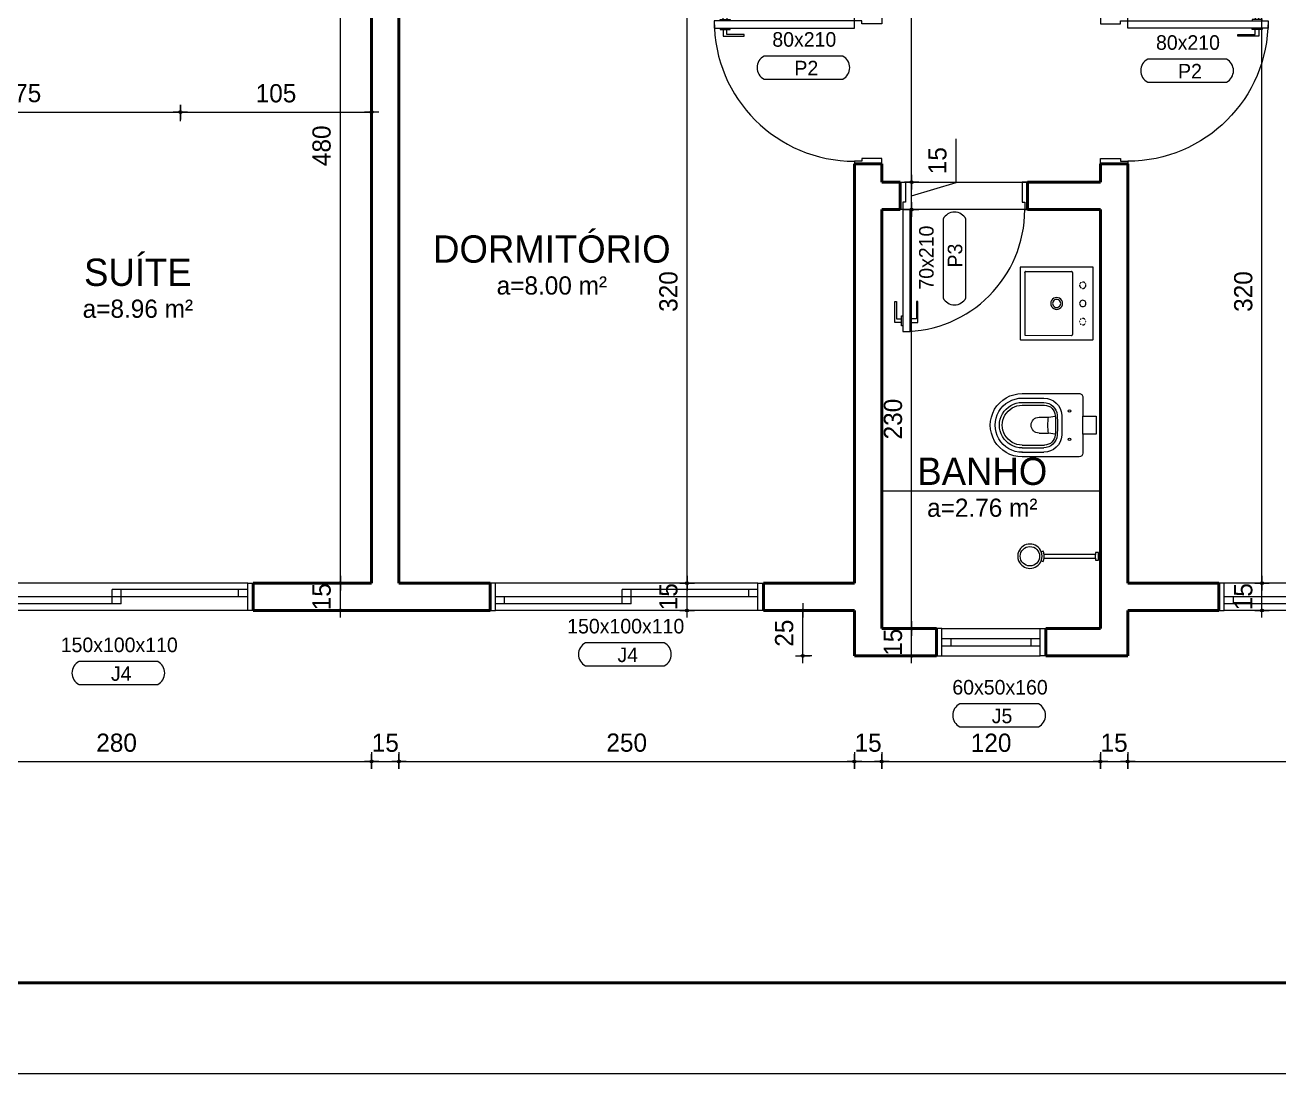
# Model space of a CAD drawing. Header units: millimetres. Extents: x 13204 to 24802, y 21209 to 40694.
# Drawn here: x 19077 to 19766, y 35321 to 35897 of the extents above; entities that cross this region are included whole.
import ezdxf
from ezdxf.enums import TextEntityAlignment as Align

# ---------------------------------------------------------------- set-up
doc = ezdxf.new("R2010")
doc.units = ezdxf.units.MM
doc.linetypes.add('CACHE', pattern=[0.24, 0.12, -0.12])
doc.linetypes.add('CONTINU', pattern=[0])
for name, color, linetype, lineweight in [('COTAS', 30, 'Continuous', 5), ('ESPECARQ', 2, 'Continuous', 20), ('Esquadrias', 2, 'Continuous', 20), ('Louças', 150, 'Continuous', 15), ('PAREDE', 1, 'Continuous', 40), ('Paredes', 1, 'Continuous', 40), ('PISO', 5, 'Continuous', 5), ('TEXTO', 4, 'Continuous', 5)]:
    doc.layers.add(name, color=color, linetype=linetype, lineweight=lineweight)
doc.styles.add('LANA', font='stylu.ttf')
doc.styles.add('REGUA60', font='cityb___.ttf', dxfattribs={"width": 1.4})
doc.dimstyles.new('COTA 50', dxfattribs={"dimscale": 0, "dimtxt": 10, "dimasz": 0.5, "dimexe": 1.25, "dimexo": 5, "dimgap": 5, "dimtad": 1, "dimdec": 0, "dimtxsty": 'LANA', "dimblk": 'cota', "dimcen": 2.5, "dimse2": 1, "dimclrd": 256, "dimclre": 256, "dimclrt": 256, "dimaunit": 1, "dimadec": 0, "dimazin": 0, "dimtfac": 1, "dimtdec": 0, "dimtmove": 0, "dimatfit": 3, "dimldrblk": 'DOTSMALL', "dimfxl": 5, "dimfxlon": 1, "dimtzin": 9, "dimlwd": -1, "dimlwe": -1, "dimarcsym": 0})

# ---------------------------------------------------------------- blocks, each defined once
blk = doc.blocks.new('*U8', base_point=(47684.74, 3776.54))
at = {"layer": 'Esquadrias'}
for p, q in [((47678.49, 3848.54), (47674.99, 3848.54)), ((47674.99, 3848.54), (47674.99, 3837.04)), ((47679.24, 3850.29), (47678.49, 3850.29)), ((47678.49, 3850.29), (47678.49, 3844.79)), ((47683.24, 3853.54), (47679.24, 3853.54)), ((47679.24, 3853.54), (47679.24, 3776.54)), ((47683.24, 3776.54), (47683.24, 3853.54)), ((47683.24, 3850.29), (47683.99, 3850.29)), ((47683.99, 3850.29), (47683.99, 3844.79)), ((47683.99, 3848.54), (47687.49, 3848.54)), ((47687.49, 3848.54), (47687.49, 3837.04)), ((47675.74, 3837.04), (47675.74, 3846.54)), ((47675.74, 3846.54), (47678.49, 3846.54)), ((47678.49, 3844.79), (47679.24, 3844.79)), ((47683.99, 3844.79), (47683.24, 3844.79)), ((47686.74, 3846.54), (47683.99, 3846.54)), ((47686.74, 3837.04), (47686.74, 3846.54)), ((47674.99, 3837.04), (47675.74, 3837.04)), ((47687.49, 3837.04), (47686.74, 3837.04)), ((47606.24, 3776.54), (47604.74, 3776.54)), ((47606.24, 3772.54), (47606.24, 3776.54)), ((47607.74, 3772.54), (47606.24, 3772.54)), ((47607.74, 3761.54), (47607.74, 3772.54)), ((47679.24, 3776.54), (47683.24, 3776.54)), ((47681.74, 3761.54), (47681.74, 3772.54)), ((47681.74, 3772.54), (47683.24, 3772.54)), ((47683.24, 3776.54), (47684.74, 3776.54)), ((47683.24, 3772.54), (47683.24, 3776.54)), ((47604.74, 3761.54), (47607.74, 3761.54)), ((47684.74, 3761.54), (47681.74, 3761.54))]:
    blk.add_line(p, q, dxfattribs=at)
at = {"layer": 'Esquadrias', "color": 0}
blk.add_arc((47683.24, 3776.54), 77, 90, 180, dxfattribs=at)
blk = doc.blocks.new('*U9', base_point=(47684.74, 3926.54))
at = {"layer": 'Esquadrias'}
for p, q in [((47678.49, 3998.54), (47674.99, 3998.54)), ((47674.99, 3998.54), (47674.99, 3987.04)), ((47679.24, 4000.29), (47678.49, 4000.29)), ((47678.49, 4000.29), (47678.49, 3994.79)), ((47683.24, 4003.54), (47679.24, 4003.54)), ((47679.24, 4003.54), (47679.24, 3926.54)), ((47683.24, 3926.54), (47683.24, 4003.54)), ((47683.24, 4000.29), (47683.99, 4000.29)), ((47683.99, 4000.29), (47683.99, 3994.79)), ((47683.99, 3998.54), (47687.49, 3998.54)), ((47687.49, 3998.54), (47687.49, 3987.04)), ((47675.74, 3987.04), (47675.74, 3996.54)), ((47675.74, 3996.54), (47678.49, 3996.54)), ((47678.49, 3994.79), (47679.24, 3994.79)), ((47683.99, 3994.79), (47683.24, 3994.79)), ((47686.74, 3996.54), (47683.99, 3996.54)), ((47686.74, 3987.04), (47686.74, 3996.54)), ((47674.99, 3987.04), (47675.74, 3987.04)), ((47687.49, 3987.04), (47686.74, 3987.04)), ((47606.24, 3926.54), (47604.74, 3926.54)), ((47606.24, 3922.54), (47606.24, 3926.54)), ((47679.24, 3926.54), (47683.24, 3926.54)), ((47683.24, 3926.54), (47684.74, 3926.54)), ((47683.24, 3922.54), (47683.24, 3926.54)), ((47607.74, 3922.54), (47606.24, 3922.54)), ((47607.74, 3911.54), (47607.74, 3922.54)), ((47681.74, 3911.54), (47681.74, 3922.54)), ((47681.74, 3922.54), (47683.24, 3922.54)), ((47604.74, 3911.54), (47607.74, 3911.54)), ((47684.74, 3911.54), (47681.74, 3911.54))]:
    blk.add_line(p, q, dxfattribs=at)
at = {"layer": 'Esquadrias', "color": 0}
blk.add_arc((47683.24, 3926.54), 77, 90, 180, dxfattribs=at)
blk = doc.blocks.new('*U13', base_point=(47994.74, 3576.54))
at = {"layer": 'Esquadrias'}
for p, q in [((47847.74, 3576.54), (47844.74, 3576.54)), ((47847.74, 3561.54), (47847.74, 3576.54)), ((47991.74, 3573.04), (47917.24, 3573.04)), ((47917.24, 3565.04), (47917.24, 3573.04)), ((47922.24, 3565.04), (47922.24, 3573.04)), ((47986.74, 3569.04), (47986.74, 3573.04)), ((47991.74, 3576.54), (47994.74, 3576.54)), ((47991.74, 3561.54), (47991.74, 3576.54)), ((47991.74, 3569.04), (47847.74, 3569.04)), ((47922.24, 3565.04), (47847.74, 3565.04)), ((47852.74, 3565.04), (47852.74, 3569.04)), ((47844.74, 3561.54), (47847.74, 3561.54)), ((47994.74, 3561.54), (47991.74, 3561.54))]:
    blk.add_line(p, q, dxfattribs=at)
at = {"layer": 'Esquadrias', "color": 0}
for p, q in [((47991.74, 3576.54), (47847.74, 3576.54)), ((47991.74, 3561.54), (47847.74, 3561.54))]:
    blk.add_line(p, q, dxfattribs=at)
blk = doc.blocks.new('7113117_p')
at = {"layer": 'Louças'}
blk.add_lwpolyline([(172.9, -144, 0.467984), (153.2, -124.3), (50, -124.3), (50, -50.4), (-50.4, -50.4), (-50.4, -124.3), (-153.6, -124.3, 0.441665), (-173.3, -144), (-173.3, -457.4, 1.008711), (172.9, -457.4)], format="xyb", close=True, dxfattribs=at)
at = {"layer": 'Louças', "linetype": 'CONTINU'}
blk.add_lwpolyline([(-50.4, -124.3), (50, -124.3)], dxfattribs=at)
at = {"layer": 'Louças', "color": 8, "linetype": 'CONTINU'}
for points in [[(-77.7, -190.6, 1), (-77.7, -204.4)], [(-77.7, -204.4, 1), (-77.7, -190.6)], [(77.7, -190.6, 1), (77.7, -204.4)], [(77.7, -204.4, 1), (77.7, -190.6)], [(-55.5, -240.3, 0.40075), (-148.8, -338.1)], [(-55, -265.2, 0.398103), (-124.8, -338.9)], [(55.1, -240.3, 0.027466), (-55.5, -240.3)], [(54.7, -265.2, 0.027933), (-55, -265.2)], [(53.4, -275.4, 0.02758), (-53.8, -275.4)], [(124.4, -338.9, 0.398024), (54.7, -265.2)], [(148.4, -338.1, 0.400736), (55.1, -240.3)], [(-53.8, -275.4, 0.398153), (-109.4, -334.2)], [(-43.9, -311.9, 0.088949), (43.5, -312)], [(109, -334.2, 0.398153), (53.4, -275.4)], [(-43.9, -364.6, 0.417873), (0, -408.2)], [(0, -408.2, 0.414762), (43.5, -364.6)], [(-148.8, -456.1, 1.005641), (148.4, -456.1)], [(-124.8, -457.4, 1.001107), (124.4, -457.1)], [(-109.4, -457.4, 1.001183), (109, -457.1)]]:
    blk.add_lwpolyline(points, format="xyb", dxfattribs=at)
for points in [[(-48.9, -275.2), (-43.9, -311.9)], [(43.5, -312), (48.5, -275.2)], [(-148.8, -458.5), (-148.8, -339)], [(-124.8, -457.4), (-124.8, -338.9)], [(-109.4, -457.4), (-109.4, -334.2)], [(-43.9, -364.6), (-43.9, -311.9)], [(43.5, -364.6), (43.5, -312)], [(109, -457.1), (109, -334.2)], [(124.4, -457.1), (124.4, -338.9)], [(148.4, -458.5), (148.4, -339)]]:
    blk.add_lwpolyline(points, dxfattribs=at)
blk = doc.blocks.new('Chu002')
at = {"layer": 'Louças'}
blk.add_line((-15, 23), (15, 23), dxfattribs=at)
blk.add_lwpolyline([(37, 657, 0.189243), (-37, 657, 0.681742), (-37, 471), (-43, 455, 0.063779), (-15, 448), (-15, 23), (-32, 23), (-32, 0), (32, 0), (32, 23), (15, 23), (15, 448, 0.063667), (43, 455), (37, 471, 0.681742)], format="xyb", close=True, dxfattribs=at)
blk.add_circle((0, 564), 80, dxfattribs=at)
for centre, radius, start, end in [((0, 564), 100, 248.5678, 291.4322), ((0, 562), 115, 262.6389, 277.6529)]:
    blk.add_arc(centre, radius, start, end, dxfattribs=at)
blk = doc.blocks.new('7408317_p')
at = {"layer": 'Louças'}
blk.add_lwpolyline([(200, 198.7), (198.2, 200.5), (-198.3, 200.5), (-200, 198.7), (-200, -197.7), (-198.3, -199.5), (198.2, -199.5), (200, -197.7)], close=True, dxfattribs=at)
at = {"layer": 'Louças', "linetype": 'CACHE'}
for points in [[(-100, 161.5, 1.00004), (-100, 126.5)], [(-100, 126.5, 1.000058), (-100, 161.5)], [(100, 161.5, 1.000022), (100, 126.5)], [(100, 126.5, 1.000056), (100, 161.5)]]:
    blk.add_lwpolyline(points, format="xyb", dxfattribs=at)
at = {"layer": 'Louças', "linetype": 'CONTINU'}
for points in [[(0, 161.5, 1.00026), (0, 126.5)], [(0, 126.5, 1.000277), (0, 161.5)], [(-170.3, 87.5, 0.414587), (-175.3, 82.5)], [(175.4, 82.5, 0.414612), (170.4, 87.5)], [(0, 33, 1.000349), (0, -32)], [(0, 22.7, 1.000759), (0, -21.8)], [(0, -32, 1.000654), (0, 33)], [(0, -21.8, 1.000698), (0, 22.7)], [(-173.6, -173, -0.197042), (-175, -169.5)], [(-175, -169.5, 0.414578), (-170, -174.5)], [(-170, -174.5, -0.19704), (-173.6, -173)], [(170.6, -174.5, 0.413833), (175, -170.1)]]:
    blk.add_lwpolyline(points, format="xyb", dxfattribs=at)
for points in [[(-175, -169.5), (-175.3, 82.5)], [(-170.3, 87.5), (170.4, 87.5)], [(175, -170.1), (175.4, 82.5)], [(-170, -174.5), (170.6, -174.5)]]:
    blk.add_lwpolyline(points, dxfattribs=at)
blk = doc.blocks.new('*U14', base_point=(47789.74, 3901.54))
at = {"layer": 'Esquadrias'}
for p, q in [((47784.24, 3965.29), (47783.49, 3965.29)), ((47783.49, 3965.29), (47783.49, 3959.79)), ((47788.24, 3968.54), (47784.24, 3968.54)), ((47784.24, 3968.54), (47784.24, 3901.54)), ((47788.24, 3901.54), (47788.24, 3968.54)), ((47788.24, 3965.29), (47788.99, 3965.29)), ((47788.99, 3965.29), (47788.99, 3959.79)), ((47783.49, 3963.54), (47779.99, 3963.54)), ((47779.99, 3963.54), (47779.99, 3952.04)), ((47780.74, 3952.04), (47780.74, 3961.54)), ((47780.74, 3961.54), (47783.49, 3961.54)), ((47783.49, 3959.79), (47784.24, 3959.79)), ((47788.99, 3959.79), (47788.24, 3959.79)), ((47788.99, 3963.54), (47792.49, 3963.54)), ((47791.74, 3961.54), (47788.99, 3961.54)), ((47791.74, 3952.04), (47791.74, 3961.54)), ((47792.49, 3963.54), (47792.49, 3952.04)), ((47779.99, 3952.04), (47780.74, 3952.04)), ((47792.49, 3952.04), (47791.74, 3952.04)), ((47721.24, 3901.54), (47719.74, 3901.54)), ((47721.24, 3897.54), (47721.24, 3901.54)), ((47722.74, 3897.54), (47721.24, 3897.54)), ((47722.74, 3886.54), (47722.74, 3897.54)), ((47784.24, 3901.54), (47788.24, 3901.54)), ((47786.74, 3886.54), (47786.74, 3897.54)), ((47786.74, 3897.54), (47788.24, 3897.54)), ((47788.24, 3901.54), (47789.74, 3901.54)), ((47788.24, 3897.54), (47788.24, 3901.54)), ((47719.74, 3886.54), (47722.74, 3886.54)), ((47789.74, 3886.54), (47786.74, 3886.54))]:
    blk.add_line(p, q, dxfattribs=at)
at = {"layer": 'Esquadrias', "color": 0}
blk.add_arc((47788.24, 3901.54), 67, 90, 180, dxfattribs=at)
blk = doc.blocks.new('*U15', base_point=(48019.74, 3881.54))
at = {"layer": 'Esquadrias'}
for p, q in [((47962.74, 3881.54), (47959.74, 3881.54)), ((47962.74, 3866.54), (47962.74, 3881.54)), ((48016.74, 3881.54), (48019.74, 3881.54)), ((48016.74, 3866.54), (48016.74, 3881.54)), ((48016.74, 3876.04), (47962.74, 3876.04)), ((47967.74, 3872.04), (47967.74, 3876.04)), ((48011.74, 3872.04), (48011.74, 3876.04)), ((48016.74, 3872.04), (47962.74, 3872.04)), ((47959.74, 3866.54), (47962.74, 3866.54)), ((48019.74, 3866.54), (48016.74, 3866.54))]:
    blk.add_line(p, q, dxfattribs=at)
at = {"layer": 'Esquadrias', "color": 0}
for p, q in [((48016.74, 3881.54), (47962.74, 3881.54)), ((48016.74, 3866.54), (47962.74, 3866.54))]:
    blk.add_line(p, q, dxfattribs=at)
blk = doc.blocks.new('*U43', base_point=(58680.81, 6338.31))
blk = doc.blocks.new('*U45', base_point=(57377.92, 6067.88))
blk = doc.blocks.new('*U51', base_point=(57310.46, 6559.34))
blk = doc.blocks.new('INDESQ2')
at = {"color": 0, "linetype": 'ByBlock'}
for p, q in [((4.32, 2.96), (-4.32, 2.96)), ((-4.32, 0.44), (4.32, 0.44))]:
    blk.add_line(p, q, dxfattribs=at)
at = {"color": 0}
for centre, start, end in [((-3.67, 1.7), 117.3654, 242.6346), ((3.67, 1.7), 297.3654, 62.6346)]:
    blk.add_arc(centre, 1.42, start, end, dxfattribs=at)
at = {"style": 'REGUA60', "width": 1.4, "flags": 9}
blk.add_attdef('LOCAL', text='', height=1.5, dxfattribs=at).set_placement((-0.08, -4.35), align=Align.CENTER)
at = {"layer": 'ESPECARQ', "color": 0, "style": 'REGUA60'}
for tag, width, p in [('COD', 1.1, (-0.08, 0.95)), ('DIM', 1.4, (-0.08, -2.17))]:
    blk.add_attdef(tag, text='', height=1.5, dxfattribs=dict(at, width=width)).set_placement(p, align=Align.CENTER)
blk = doc.blocks.new('cota')
at = {"layer": 'COTAS'}
blk.add_hatch(color=256, dxfattribs=at).paths.add_polyline_path([(-1.6, 0, 1), (1.6, 0, 1)])
for points in [[(-1.6, 0), (-8, 0)], [(0, 1.6), (0, 8)], [(8, 0), (1.6, 0)], [(0, -8), (0, -1.6)]]:
    blk.add_lwpolyline(points, dxfattribs=at)
blk.add_circle((0, 0), 1.6, dxfattribs=at)
blk = doc.blocks.new('*D637')
at = {"layer": 'COTAS', "transparency": 16777216}
for p, q in [((18987.72, 35497.97), (18987.72, 35491.72)), ((18988.22, 35492.97), (19267.22, 35492.97))]:
    blk.add_line(p, q, dxfattribs=at)
at = {"layer": 'Defpoints', "color": 0, "transparency": 16777216}
for p in [(18987.72, 35590.87), (19267.72, 35590.87), (19267.72, 35492.97)]:
    blk.add_point(p, dxfattribs=at)
at = {"layer": 'COTAS', "transparency": 16777216, "xscale": 0.5, "yscale": 0.5, "zscale": 0.5, "rotation": 180}
blk.add_blockref('cota', (18987.72, 35492.97), dxfattribs=at)
at = {"layer": 'COTAS', "transparency": 16777216, "xscale": 0.5, "yscale": 0.5, "zscale": 0.5}
blk.add_blockref('cota', (19267.72, 35492.97), dxfattribs=at)
at = {"layer": 'COTAS', "transparency": 16777216, "insert": (19127.72, 35503.18), "char_height": 10, "attachment_point": 5, "style": 'LANA'}
blk.add_mtext('280', dxfattribs=at)
blk = doc.blocks.new('_DotSmall')
at = {"layer": 'PAREDE', "color": 0, "const_width": 0.5}
blk.add_lwpolyline([(-0.0625, 0, 1), (0.0625, 0, 1)], format="xyb", close=True, dxfattribs=at)
blk = doc.blocks.new('*D449')
at = {"layer": 'COTAS', "transparency": 16777216}
for p, q in [((19267.72, 35497.97), (19267.72, 35491.72)), ((19268.22, 35492.97), (19282.22, 35492.97))]:
    blk.add_line(p, q, dxfattribs=at)
at = {"layer": 'Defpoints', "color": 0, "transparency": 16777216}
for p in [(19267.72, 35590.87), (19282.72, 35590.87), (19282.72, 35492.97)]:
    blk.add_point(p, dxfattribs=at)
at = {"layer": 'COTAS', "transparency": 16777216, "xscale": 0.5, "yscale": 0.5, "zscale": 0.5, "rotation": 180}
blk.add_blockref('cota', (19267.72, 35492.97), dxfattribs=at)
at = {"layer": 'COTAS', "transparency": 16777216, "xscale": 0.5, "yscale": 0.5, "zscale": 0.5}
blk.add_blockref('cota', (19282.72, 35492.97), dxfattribs=at)
at = {"layer": 'COTAS', "transparency": 16777216, "insert": (19275.22, 35503.18), "char_height": 10, "attachment_point": 5, "style": 'LANA'}
blk.add_mtext('15', dxfattribs=at)
blk = doc.blocks.new('*D638')
at = {"layer": 'COTAS', "transparency": 16777216}
for p, q in [((19282.72, 35497.97), (19282.72, 35491.72)), ((19283.22, 35492.97), (19532.22, 35492.97))]:
    blk.add_line(p, q, dxfattribs=at)
at = {"layer": 'Defpoints', "color": 0, "transparency": 16777216}
for p in [(19532.72, 36015.87), (19282.72, 35590.87), (19532.72, 35492.97)]:
    blk.add_point(p, dxfattribs=at)
at = {"layer": 'COTAS', "transparency": 16777216, "xscale": 0.5, "yscale": 0.5, "zscale": 0.5, "rotation": 180}
blk.add_blockref('cota', (19282.72, 35492.97), dxfattribs=at)
at = {"layer": 'COTAS', "transparency": 16777216, "xscale": 0.5, "yscale": 0.5, "zscale": 0.5}
blk.add_blockref('cota', (19532.72, 35492.97), dxfattribs=at)
at = {"layer": 'COTAS', "transparency": 16777216, "insert": (19407.72, 35503.22), "char_height": 10, "attachment_point": 5, "style": 'LANA'}
blk.add_mtext('250', dxfattribs=at)
blk = doc.blocks.new('*D450')
at = {"layer": 'COTAS', "transparency": 16777216}
for p, q in [((19532.72, 35497.97), (19532.72, 35491.72)), ((19533.22, 35492.97), (19547.22, 35492.97))]:
    blk.add_line(p, q, dxfattribs=at)
at = {"layer": 'Defpoints', "color": 0, "transparency": 16777216}
for p in [(19532.72, 36015.87), (19547.72, 36015.87), (19547.72, 35492.97)]:
    blk.add_point(p, dxfattribs=at)
at = {"layer": 'COTAS', "transparency": 16777216, "xscale": 0.5, "yscale": 0.5, "zscale": 0.5, "rotation": 180}
blk.add_blockref('cota', (19532.72, 35492.97), dxfattribs=at)
at = {"layer": 'COTAS', "transparency": 16777216, "xscale": 0.5, "yscale": 0.5, "zscale": 0.5}
blk.add_blockref('cota', (19547.72, 35492.97), dxfattribs=at)
at = {"layer": 'COTAS', "transparency": 16777216, "insert": (19540.22, 35503.18), "char_height": 10, "attachment_point": 5, "style": 'LANA'}
blk.add_mtext('15', dxfattribs=at)
blk = doc.blocks.new('*D639')
at = {"layer": 'COTAS', "transparency": 16777216}
for p, q in [((19547.72, 35497.97), (19547.72, 35491.72)), ((19548.22, 35492.97), (19667.22, 35492.97))]:
    blk.add_line(p, q, dxfattribs=at)
at = {"layer": 'Defpoints', "color": 0, "transparency": 16777216}
for p in [(19547.72, 36015.87), (19667.72, 35900.87), (19667.72, 35492.97)]:
    blk.add_point(p, dxfattribs=at)
at = {"layer": 'COTAS', "transparency": 16777216, "xscale": 0.5, "yscale": 0.5, "zscale": 0.5, "rotation": 180}
blk.add_blockref('cota', (19547.72, 35492.97), dxfattribs=at)
at = {"layer": 'COTAS', "transparency": 16777216, "xscale": 0.5, "yscale": 0.5, "zscale": 0.5}
blk.add_blockref('cota', (19667.72, 35492.97), dxfattribs=at)
at = {"layer": 'COTAS', "transparency": 16777216, "insert": (19607.72, 35503.15), "char_height": 10, "attachment_point": 5, "style": 'LANA'}
blk.add_mtext('120', dxfattribs=at)
blk = doc.blocks.new('*D451')
at = {"layer": 'COTAS', "transparency": 16777216}
for p, q in [((19667.72, 35497.97), (19667.72, 35491.72)), ((19668.22, 35492.97), (19682.22, 35492.97))]:
    blk.add_line(p, q, dxfattribs=at)
at = {"layer": 'Defpoints', "color": 0, "transparency": 16777216}
for p in [(19682.72, 35925.87), (19667.72, 35900.87), (19682.72, 35492.97)]:
    blk.add_point(p, dxfattribs=at)
at = {"layer": 'COTAS', "transparency": 16777216, "xscale": 0.5, "yscale": 0.5, "zscale": 0.5, "rotation": 180}
blk.add_blockref('cota', (19667.72, 35492.97), dxfattribs=at)
at = {"layer": 'COTAS', "transparency": 16777216, "xscale": 0.5, "yscale": 0.5, "zscale": 0.5}
blk.add_blockref('cota', (19682.72, 35492.97), dxfattribs=at)
at = {"layer": 'COTAS', "transparency": 16777216, "insert": (19675.22, 35503.18), "char_height": 10, "attachment_point": 5, "style": 'LANA'}
blk.add_mtext('15', dxfattribs=at)
blk = doc.blocks.new('*D640')
at = {"layer": 'COTAS', "transparency": 16777216}
for p, q in [((19682.72, 35497.97), (19682.72, 35491.72)), ((19683.22, 35492.97), (19932.22, 35492.97))]:
    blk.add_line(p, q, dxfattribs=at)
at = {"layer": 'Defpoints', "color": 0, "transparency": 16777216}
for p in [(19682.72, 35925.87), (19932.72, 35590.87), (19932.72, 35492.97)]:
    blk.add_point(p, dxfattribs=at)
at = {"layer": 'COTAS', "transparency": 16777216, "xscale": 0.5, "yscale": 0.5, "zscale": 0.5, "rotation": 180}
blk.add_blockref('cota', (19682.72, 35492.97), dxfattribs=at)
at = {"layer": 'COTAS', "transparency": 16777216, "xscale": 0.5, "yscale": 0.5, "zscale": 0.5}
blk.add_blockref('cota', (19932.72, 35492.97), dxfattribs=at)
at = {"layer": 'COTAS', "transparency": 16777216, "insert": (19807.72, 35503.22), "char_height": 10, "attachment_point": 5, "style": 'LANA'}
blk.add_mtext('250', dxfattribs=at)
blk = doc.blocks.new('*D461')
at = {"layer": 'COTAS', "transparency": 16777216}
for p, q in [((18987.72, 35844.37), (18987.72, 35850.62)), ((18988.22, 35849.37), (19162.22, 35849.37))]:
    blk.add_line(p, q, dxfattribs=at)
at = {"layer": 'Defpoints', "color": 0, "transparency": 16777216}
for p in [(19162.72, 35849.37), (18987.72, 35804.75), (19162.72, 35804.75)]:
    blk.add_point(p, dxfattribs=at)
at = {"layer": 'COTAS', "transparency": 16777216, "xscale": 0.5, "yscale": 0.5, "zscale": 0.5, "rotation": 180}
blk.add_blockref('cota', (18987.72, 35849.37), dxfattribs=at)
at = {"layer": 'COTAS', "transparency": 16777216, "xscale": 0.5, "yscale": 0.5, "zscale": 0.5}
blk.add_blockref('cota', (19162.72, 35849.37), dxfattribs=at)
at = {"layer": 'COTAS', "transparency": 16777216, "insert": (19075.22, 35859.73), "char_height": 10, "attachment_point": 5, "style": 'LANA'}
blk.add_mtext('175', dxfattribs=at)
blk = doc.blocks.new('*D462')
at = {"layer": 'COTAS', "transparency": 16777216}
for p, q in [((19162.72, 35844.37), (19162.72, 35850.62)), ((19163.22, 35849.37), (19267.22, 35849.37))]:
    blk.add_line(p, q, dxfattribs=at)
at = {"layer": 'Defpoints', "color": 0, "transparency": 16777216}
for p in [(19267.72, 35849.37), (19162.72, 35804.75), (19267.72, 35789.75)]:
    blk.add_point(p, dxfattribs=at)
at = {"layer": 'COTAS', "transparency": 16777216, "xscale": 0.5, "yscale": 0.5, "zscale": 0.5, "rotation": 180}
blk.add_blockref('cota', (19162.72, 35849.37), dxfattribs=at)
at = {"layer": 'COTAS', "transparency": 16777216, "xscale": 0.5, "yscale": 0.5, "zscale": 0.5}
blk.add_blockref('cota', (19267.72, 35849.37), dxfattribs=at)
at = {"layer": 'COTAS', "transparency": 16777216, "insert": (19215.22, 35859.62), "char_height": 10, "attachment_point": 5, "style": 'LANA'}
blk.add_mtext('105', dxfattribs=at)
blk = doc.blocks.new('*D663')
at = {"layer": 'COTAS', "transparency": 16777216}
for p, q in [((19250.54, 35576.37), (19250.54, 35590.37)), ((19255.54, 35575.87), (19249.29, 35575.87))]:
    blk.add_line(p, q, dxfattribs=at)
at = {"layer": 'Defpoints', "color": 0, "transparency": 16777216}
for p in [(19250.54, 35590.87), (19262.26, 35590.87), (19277.26, 35575.87)]:
    blk.add_point(p, dxfattribs=at)
at = {"layer": 'COTAS', "transparency": 16777216, "xscale": 0.5, "yscale": 0.5, "zscale": 0.5}
for p, rotation in [((19250.54, 35590.87), 90), ((19250.54, 35575.87), 270)]:
    blk.add_blockref('cota', p, dxfattribs=dict(at, rotation=rotation))
at = {"layer": 'COTAS', "transparency": 16777216, "insert": (19240.32, 35583.37), "char_height": 10, "attachment_point": 5, "rotation": 90, "style": 'LANA'}
blk.add_mtext('15', dxfattribs=at)
blk = doc.blocks.new('*D492')
at = {"layer": 'COTAS', "transparency": 16777216}
for p, q in [((19250.54, 35591.37), (19250.54, 36070.37)), ((19255.54, 35590.87), (19249.29, 35590.87))]:
    blk.add_line(p, q, dxfattribs=at)
at = {"layer": 'Defpoints', "color": 0, "transparency": 16777216}
for p in [(19162.72, 36070.87), (19250.54, 36070.87), (19262.26, 35590.87)]:
    blk.add_point(p, dxfattribs=at)
at = {"layer": 'COTAS', "transparency": 16777216, "xscale": 0.5, "yscale": 0.5, "zscale": 0.5}
for p, rotation in [((19250.54, 36070.87), 90), ((19250.54, 35590.87), 270)]:
    blk.add_blockref('cota', p, dxfattribs=dict(at, rotation=rotation))
at = {"layer": 'COTAS', "transparency": 16777216, "insert": (19240.28, 35830.87), "char_height": 10, "attachment_point": 5, "rotation": 90, "style": 'LANA'}
blk.add_mtext('480', dxfattribs=at)
blk = doc.blocks.new('*D495')
at = {"layer": 'COTAS', "transparency": 16777216}
for p, q in [((19564.12, 35551.37), (19564.12, 35565.37)), ((19564.12, 35550.87), (19565.37, 35550.87))]:
    blk.add_line(p, q, dxfattribs=at)
at = {"layer": 'Defpoints', "color": 0, "transparency": 16777216}
for p in [(19564.12, 35565.87), (19564.12, 35565.87), (19564.12, 35550.87)]:
    blk.add_point(p, dxfattribs=at)
at = {"layer": 'COTAS', "transparency": 16777216, "xscale": 0.5, "yscale": 0.5, "zscale": 0.5}
for p, rotation in [((19564.12, 35565.87), 90), ((19564.12, 35550.87), 270)]:
    blk.add_blockref('cota', p, dxfattribs=dict(at, rotation=rotation))
at = {"layer": 'COTAS', "transparency": 16777216, "insert": (19553.9, 35558.37), "char_height": 10, "attachment_point": 5, "rotation": 90, "style": 'LANA'}
blk.add_mtext('15', dxfattribs=at)
blk = doc.blocks.new('*D671')
at = {"layer": 'COTAS', "transparency": 16777216}
for p, q in [((19564.12, 35566.37), (19564.12, 35795.37)), ((19564.12, 35565.87), (19565.37, 35565.87))]:
    blk.add_line(p, q, dxfattribs=at)
at = {"layer": 'Defpoints', "color": 0, "transparency": 16777216}
for p in [(19547.72, 35795.87), (19564.12, 35795.87), (19564.12, 35565.87)]:
    blk.add_point(p, dxfattribs=at)
at = {"layer": 'COTAS', "transparency": 16777216, "xscale": 0.5, "yscale": 0.5, "zscale": 0.5}
for p, rotation in [((19564.12, 35795.87), 90), ((19564.12, 35565.87), 270)]:
    blk.add_blockref('cota', p, dxfattribs=dict(at, rotation=rotation))
at = {"layer": 'COTAS', "transparency": 16777216, "insert": (19553.9, 35680.87), "char_height": 10, "attachment_point": 5, "rotation": 90, "style": 'LANA'}
blk.add_mtext('230', dxfattribs=at)
blk = doc.blocks.new('*D672')
at = {"layer": 'COTAS', "transparency": 16777216}
for p, q in [((19588.51, 35810.69), (19588.51, 35834.7)), ((19564.12, 35803.37), (19588.51, 35810.69)), ((19564.12, 35796.37), (19564.12, 35810.37)), ((19559.12, 35795.87), (19565.37, 35795.87))]:
    blk.add_line(p, q, dxfattribs=at)
at = {"layer": 'Defpoints', "color": 0, "transparency": 16777216}
for p in [(19547.72, 35810.87), (19564.12, 35810.87), (19547.72, 35795.87)]:
    blk.add_point(p, dxfattribs=at)
at = {"layer": 'COTAS', "transparency": 16777216, "xscale": 0.5, "yscale": 0.5, "zscale": 0.5}
for p, rotation in [((19564.12, 35810.87), 90), ((19564.12, 35795.87), 270)]:
    blk.add_blockref('cota', p, dxfattribs=dict(at, rotation=rotation))
at = {"layer": 'COTAS', "transparency": 16777216, "insert": (19578.3, 35822.69), "char_height": 10, "attachment_point": 5, "rotation": 90, "style": 'LANA'}
blk.add_mtext('15', dxfattribs=at)
blk = doc.blocks.new('*D673')
at = {"layer": 'COTAS', "transparency": 16777216}
for p, q in [((19564.12, 35811.37), (19564.12, 36085.37)), ((19559.12, 35810.87), (19565.37, 35810.87))]:
    blk.add_line(p, q, dxfattribs=at)
at = {"layer": 'Defpoints', "color": 0, "transparency": 16777216}
for p in [(19547.72, 36085.87), (19564.12, 36085.87), (19547.72, 35810.87)]:
    blk.add_point(p, dxfattribs=at)
at = {"layer": 'COTAS', "transparency": 16777216, "xscale": 0.5, "yscale": 0.5, "zscale": 0.5}
for p, rotation in [((19564.12, 36085.87), 90), ((19564.12, 35810.87), 270)]:
    blk.add_blockref('cota', p, dxfattribs=dict(at, rotation=rotation))
at = {"layer": 'COTAS', "transparency": 16777216, "insert": (19553.76, 35948.37), "char_height": 10, "attachment_point": 5, "rotation": 90, "style": 'LANA'}
blk.add_mtext('275', dxfattribs=at)
blk = doc.blocks.new('*D499')
at = {"layer": 'COTAS', "transparency": 16777216}
for p, q in [((19440.87, 35576.37), (19440.87, 35590.37)), ((19440.87, 35575.87), (19442.12, 35575.87))]:
    blk.add_line(p, q, dxfattribs=at)
at = {"layer": 'Defpoints', "color": 0, "transparency": 16777216}
for p in [(19440.87, 35590.87), (19440.87, 35590.87), (19440.87, 35575.87)]:
    blk.add_point(p, dxfattribs=at)
at = {"layer": 'COTAS', "transparency": 16777216, "xscale": 0.5, "yscale": 0.5, "zscale": 0.5}
for p, rotation in [((19440.87, 35590.87), 90), ((19440.87, 35575.87), 270)]:
    blk.add_blockref('cota', p, dxfattribs=dict(at, rotation=rotation))
at = {"layer": 'COTAS', "transparency": 16777216, "insert": (19430.65, 35583.37), "char_height": 10, "attachment_point": 5, "rotation": 90, "style": 'LANA'}
blk.add_mtext('15', dxfattribs=at)
blk = doc.blocks.new('*D679')
at = {"layer": 'COTAS', "transparency": 16777216}
for p, q in [((19440.87, 35591.37), (19440.87, 35910.37)), ((19440.87, 35590.87), (19442.12, 35590.87))]:
    blk.add_line(p, q, dxfattribs=at)
at = {"layer": 'Defpoints', "color": 0, "transparency": 16777216}
for p in [(19440.87, 35910.87), (19440.87, 35910.87), (19440.87, 35590.87)]:
    blk.add_point(p, dxfattribs=at)
at = {"layer": 'COTAS', "transparency": 16777216, "xscale": 0.5, "yscale": 0.5, "zscale": 0.5}
for p, rotation in [((19440.87, 35910.87), 90), ((19440.87, 35590.87), 270)]:
    blk.add_blockref('cota', p, dxfattribs=dict(at, rotation=rotation))
at = {"layer": 'COTAS', "transparency": 16777216, "insert": (19430.65, 35750.87), "char_height": 10, "attachment_point": 5, "rotation": 90, "style": 'LANA'}
blk.add_mtext('320', dxfattribs=at)
blk = doc.blocks.new('*D683')
at = {"layer": 'COTAS', "transparency": 16777216}
for p, q in [((19504.39, 35551.37), (19504.39, 35575.37)), ((19509.39, 35550.87), (19503.14, 35550.87))]:
    blk.add_line(p, q, dxfattribs=at)
at = {"layer": 'Defpoints', "color": 0, "transparency": 16777216}
for p in [(19504.39, 35575.87), (19532.72, 35575.87), (19532.72, 35550.87)]:
    blk.add_point(p, dxfattribs=at)
at = {"layer": 'COTAS', "transparency": 16777216, "xscale": 0.5, "yscale": 0.5, "zscale": 0.5}
for p, rotation in [((19504.39, 35575.87), 90), ((19504.39, 35550.87), 270)]:
    blk.add_blockref('cota', p, dxfattribs=dict(at, rotation=rotation))
at = {"layer": 'COTAS', "transparency": 16777216, "insert": (19494.18, 35563.37), "char_height": 10, "attachment_point": 5, "rotation": 90, "style": 'LANA'}
blk.add_mtext('25', dxfattribs=at)
blk = doc.blocks.new('*D518')
at = {"layer": 'COTAS', "transparency": 16777216}
for p, q in [((19756.39, 35576.37), (19756.39, 35590.37)), ((19756.39, 35575.87), (19757.64, 35575.87))]:
    blk.add_line(p, q, dxfattribs=at)
at = {"layer": 'Defpoints', "color": 0, "transparency": 16777216}
for p in [(19756.39, 35590.87), (19756.39, 35590.87), (19756.39, 35575.87)]:
    blk.add_point(p, dxfattribs=at)
at = {"layer": 'COTAS', "transparency": 16777216, "xscale": 0.5, "yscale": 0.5, "zscale": 0.5}
for p, rotation in [((19756.39, 35590.87), 90), ((19756.39, 35575.87), 270)]:
    blk.add_blockref('cota', p, dxfattribs=dict(at, rotation=rotation))
at = {"layer": 'COTAS', "transparency": 16777216, "insert": (19746.17, 35583.37), "char_height": 10, "attachment_point": 5, "rotation": 90, "style": 'LANA'}
blk.add_mtext('15', dxfattribs=at)
blk = doc.blocks.new('*D707')
at = {"layer": 'COTAS', "transparency": 16777216}
for p, q in [((19756.39, 35591.37), (19756.39, 35910.37)), ((19756.39, 35590.87), (19757.64, 35590.87))]:
    blk.add_line(p, q, dxfattribs=at)
at = {"layer": 'Defpoints', "color": 0, "transparency": 16777216}
for p in [(19756.39, 35910.87), (19756.39, 35910.87), (19756.39, 35590.87)]:
    blk.add_point(p, dxfattribs=at)
at = {"layer": 'COTAS', "transparency": 16777216, "xscale": 0.5, "yscale": 0.5, "zscale": 0.5}
for p, rotation in [((19756.39, 35910.87), 90), ((19756.39, 35590.87), 270)]:
    blk.add_blockref('cota', p, dxfattribs=dict(at, rotation=rotation))
at = {"layer": 'COTAS', "transparency": 16777216, "insert": (19746.17, 35750.87), "char_height": 10, "attachment_point": 5, "rotation": 90, "style": 'LANA'}
blk.add_mtext('320', dxfattribs=at)

msp = doc.modelspace()

# ---------------------------------------------------------------- linework, layer by layer
at = {"layer": 'Louças'}
msp.add_line((19547.72, 35641.47), (19667.72, 35641.47), dxfattribs=at)
at = {"layer": 'Paredes'}
for p, q in [((19267.72, 35590.87), (19267.72, 35925.87)), ((19282.72, 35590.87), (19282.72, 35910.87)), ((19532.72, 35590.87), (19532.72, 35820.87)), ((19532.72, 35820.87), (19547.72, 35820.87)), ((19547.72, 35820.87), (19547.72, 35810.87)), ((19667.72, 35810.87), (19667.72, 35820.87)), ((19682.72, 35820.87), (19667.72, 35820.87)), ((19682.72, 35590.87), (19682.72, 35820.87)), ((19547.72, 35810.87), (19557.72, 35810.87)), ((19557.72, 35795.87), (19557.72, 35810.87)), ((19627.72, 35810.87), (19667.72, 35810.87)), ((19627.72, 35795.87), (19627.72, 35810.87)), ((19547.72, 35565.87), (19547.72, 35795.87)), ((19547.72, 35795.87), (19557.72, 35795.87)), ((19627.72, 35795.87), (19667.72, 35795.87)), ((19667.72, 35565.87), (19667.72, 35795.87)), ((19202.72, 35590.87), (19267.72, 35590.87)), ((19202.72, 35590.87), (19202.72, 35575.87)), ((19282.72, 35590.87), (19332.72, 35590.87)), ((19332.72, 35590.87), (19332.72, 35575.87)), ((19482.72, 35590.87), (19532.72, 35590.87)), ((19482.72, 35590.87), (19482.72, 35575.87)), ((19682.72, 35590.87), (19732.72, 35590.87)), ((19682.72, 35590.87), (19712.72, 35590.87)), ((19732.72, 35590.87), (19732.72, 35575.87)), ((19202.72, 35575.87), (19332.72, 35575.87)), ((19282.72, 35575.87), (19332.72, 35575.87)), ((19482.72, 35575.87), (19532.72, 35575.87)), ((19482.72, 35575.87), (19532.72, 35575.87)), ((19532.72, 35550.87), (19532.72, 35575.87)), ((19682.72, 35575.87), (19732.72, 35575.87)), ((19682.72, 35550.87), (19682.72, 35575.87)), ((19547.72, 35565.87), (19577.72, 35565.87)), ((19577.72, 35565.87), (19577.72, 35550.87)), ((19637.72, 35565.87), (19667.72, 35565.87)), ((19637.72, 35565.87), (19637.72, 35550.87)), ((19532.72, 35550.87), (19577.72, 35550.87)), ((19637.72, 35550.87), (19682.72, 35550.87)), ((21256.85, 35371.43), (13347.91, 35371.43))]:
    msp.add_line(p, q, dxfattribs=at)
at = {"layer": 'PISO'}
msp.add_lwpolyline([(19627.72, 35810.87), (19627.72, 35795.87), (19557.72, 35795.87), (19557.72, 35810.87)], close=True, dxfattribs=at)
at = {"layer": 'TEXTO'}
msp.add_line((21305.52, 35321.45), (13299.23, 35321.45), dxfattribs=at)

# ---------------------------------------------------------------- block references
at = {"layer": 'Esquadrias', "color": 5, "xscale": -1, "yscale": -1}
for name, p, rotation in [('*U9', (19532.72, 35900.87), 270), ('*U13', (19202.72, 35590.87), 180), ('*U13', (19482.72, 35590.87), 180), ('*U13', (19882.72, 35590.87), 180)]:
    msp.add_blockref(name, p, dxfattribs=dict(at, rotation=rotation))
at = {"layer": 'Esquadrias', "color": 5, "xscale": -1, "rotation": 270}
msp.add_blockref('*U8', (19682.72, 35900.87), dxfattribs=at)
at = {"layer": 'Esquadrias', "color": 5, "xscale": -1, "yscale": -1}
msp.add_blockref('*U14', (19557.72, 35795.87), dxfattribs=at)
at = {"layer": 'Esquadrias', "color": 5, "xscale": -1}
msp.add_blockref('*U15', (19577.72, 35565.87), dxfattribs=at)
at = {"layer": 'Louças'}
for name, p, xscale, yscale, zscale, rotation in [('7408317_p', (19643.64, 35744.33), 0.09999999962747097, 0.1000000000349246, 0.1, 270), ('7113117_p', (19670.49, 35677.54), -0.09999999962747097, 0.1000000000349246, 0.1, 270), ('Chu002', (19666.63, 35605.58), 0.06666666641831398, 0.06666666670935228, 0.06666666666666667, 90)]:
    msp.add_blockref(name, p, dxfattribs=dict(at, xscale=xscale, yscale=yscale, zscale=zscale, rotation=rotation))
at = {"layer": 'TEXTO'}
ref = msp.add_blockref('INDESQ2', (19504.71, 35882.29), dxfattribs=dict(at, xscale=4.999999999999704, yscale=4.999999999999704, zscale=4.999999999999704, rotation=179.9933850202378))
ref.add_attrib('COD', 'P2', dxfattribs={"layer": 'ESPECARQ', "color": 0, "height": 8, "rotation": 359.99339, "style": 'LANA'}).set_placement((19506.3, 35869.5), align=Align.CENTER)
ref.add_attrib('DIM', '80x210', dxfattribs={"layer": 'ESPECARQ', "color": 0, "height": 8, "rotation": 359.99339, "style": 'LANA'}).set_placement((19505.19, 35885.24), align=Align.CENTER)
ref = msp.add_blockref('INDESQ2', (19715.3, 35880.59), dxfattribs=dict(at, xscale=4.999999999999704, yscale=4.999999999999704, zscale=4.999999999999704, rotation=179.9933850202378))
ref.add_attrib('COD', 'P2', dxfattribs={"layer": 'ESPECARQ', "color": 0, "height": 8, "rotation": 359.99339, "style": 'LANA'}).set_placement((19716.89, 35867.81), align=Align.CENTER)
ref.add_attrib('DIM', '80x210', dxfattribs={"layer": 'ESPECARQ', "color": 0, "height": 8, "rotation": 359.99339, "style": 'LANA'}).set_placement((19715.78, 35883.54), align=Align.CENTER)
ref = msp.add_blockref('INDESQ2', (19579.13, 35769.01), dxfattribs=dict(at, xscale=4.999999999999704, yscale=4.999999999999704, zscale=4.999999999999704, rotation=269.9933850202379))
ref.add_attrib('COD', 'P3', dxfattribs={"layer": 'ESPECARQ', "color": 0, "height": 8, "rotation": 89.99339, "style": 'LANA'}).set_placement((19591.91, 35770.6), align=Align.CENTER)
ref.add_attrib('DIM', '70x210', dxfattribs={"layer": 'ESPECARQ', "color": 0, "height": 8, "rotation": 89.99339, "style": 'LANA'}).set_placement((19576.18, 35769.49), align=Align.CENTER)
ref = msp.add_blockref('*U43', (19366.63, 35766.7), dxfattribs=at)
ref.add_attrib('AMBIENTE', 'DORMITÓRIO', dxfattribs={"color": 0, "height": 15, "style": 'LANA'}).set_placement((19366.63, 35766.7), align=Align.CENTER)
ref.add_attrib('ÁREA', 'a=8.00 m²', dxfattribs={"color": 0, "height": 10, "style": 'LANA'}).set_placement((19366.63, 35749.2), align=Align.CENTER)
ref = msp.add_blockref('*U45', (19139.39, 35753.95), dxfattribs=at)
ref.add_attrib('AMBIENTE', 'SUÍTE', dxfattribs={"color": 0, "height": 15, "style": 'LANA'}).set_placement((19139.39, 35753.95), align=Align.CENTER)
ref.add_attrib('ÁREA', 'a=8.96 m²', dxfattribs={"color": 0, "height": 10, "style": 'LANA'}).set_placement((19139.39, 35736.45), align=Align.CENTER)
ref = msp.add_blockref('*U51', (19602.89, 35644.72), dxfattribs=at)
ref.add_attrib('AMBIENTE', 'BANHO', dxfattribs={"color": 0, "height": 15, "style": 'LANA'}).set_placement((19602.89, 35644.72), align=Align.CENTER)
ref.add_attrib('ÁREA', 'a=2.76 m²', dxfattribs={"color": 0, "height": 10, "style": 'LANA'}).set_placement((19602.89, 35627.22), align=Align.CENTER)
ref = msp.add_blockref('INDESQ2', (19406.71, 35560.27), dxfattribs=dict(at, xscale=4.999999999999704, yscale=4.999999999999704, zscale=4.999999999999704, rotation=179.9933850202378))
ref.add_attrib('COD', 'J4', dxfattribs={"layer": 'ESPECARQ', "color": 0, "height": 8, "rotation": 359.99339, "style": 'LANA'}).set_placement((19408.29, 35547.49), align=Align.CENTER)
ref.add_attrib('DIM', '150x100x110', dxfattribs={"layer": 'ESPECARQ', "color": 0, "height": 8, "rotation": 359.99339, "style": 'LANA'}).set_placement((19407.19, 35563.22), align=Align.CENTER)
ref = msp.add_blockref('INDESQ2', (19128.7, 35549.99), dxfattribs=dict(at, xscale=4.999999999999704, yscale=4.999999999999704, zscale=4.999999999999704, rotation=179.9933850202378))
ref.add_attrib('COD', 'J4', dxfattribs={"layer": 'ESPECARQ', "color": 0, "height": 8, "rotation": 359.99339, "style": 'LANA'}).set_placement((19130.28, 35537.21), align=Align.CENTER)
ref.add_attrib('DIM', '150x100x110', dxfattribs={"layer": 'ESPECARQ', "color": 0, "height": 8, "rotation": 359.99339, "style": 'LANA'}).set_placement((19129.18, 35552.94), align=Align.CENTER)
ref = msp.add_blockref('INDESQ2', (19612.14, 35526.73), dxfattribs=dict(at, xscale=4.999999999999704, yscale=4.999999999999704, zscale=4.999999999999704, rotation=179.9933850202378))
ref.add_attrib('COD', 'J5', dxfattribs={"layer": 'ESPECARQ', "color": 0, "height": 8, "rotation": 359.99339, "style": 'LANA'}).set_placement((19613.73, 35513.95), align=Align.CENTER)
ref.add_attrib('DIM', '60x50x160', dxfattribs={"layer": 'ESPECARQ', "color": 0, "height": 8, "rotation": 359.99339, "style": 'LANA'}).set_placement((19612.62, 35529.68), align=Align.CENTER)

# ---------------------------------------------------------------- dimensions: what is measured, and where the dimension line sits
at = {"layer": 'COTAS'}
for base, p1, p2, picture, middle in [((19564.12, 36085.87), (19547.72, 35810.87), (19547.72, 36085.87), '*D673', (19553.76, 35948.37)), ((19250.54, 36070.87), (19262.26, 35590.87), (19162.72, 36070.87), '*D492', (19240.28, 35830.87)), ((19440.87, 35910.87), (19440.87, 35590.87), (19440.87, 35910.87), '*D679', (19430.65, 35750.87)), ((19756.39, 35910.87), (19756.39, 35590.87), (19756.39, 35910.87), '*D707', (19746.17, 35750.87)), ((19564.12, 35810.87), (19547.72, 35795.87), (19547.72, 35810.87), '*D672', (19578.3, 35815.69)), ((19564.12, 35795.87), (19564.12, 35565.87), (19547.72, 35795.87), '*D671', (19553.9, 35680.87))]:
    dim = msp.add_linear_dim(base=base, p1=p1, p2=p2, angle=90, dimstyle='COTA 50', override={"dimscale": 1, "dimtmove": 1}, dxfattribs=at)
    dim.commit()
    dim.dimension.update_dxf_attribs({"geometry": picture, "text_midpoint": middle})
for base, p1, p2, override, picture, middle in [((19532.72, 35492.97), (19282.72, 35590.87), (19532.72, 36015.87), {"dimscale": 1}, '*D638', (19407.72, 35503.22)), ((19667.72, 35492.97), (19547.72, 36015.87), (19667.72, 35900.87), {"dimscale": 1}, '*D639', (19607.72, 35503.15)), ((19932.72, 35492.97), (19682.72, 35925.87), (19932.72, 35590.87), {"dimscale": 1}, '*D640', (19807.72, 35503.22)), ((19162.72, 35849.37), (18987.72, 35804.75), (19162.72, 35804.75), {"dimscale": 1, "dimtmove": 1}, '*D461', (19075.22, 35859.73)), ((19267.72, 35849.37), (19162.72, 35804.75), (19267.72, 35789.75), {"dimscale": 1, "dimtmove": 1}, '*D462', (19215.22, 35859.62)), ((19267.72, 35492.97), (18987.72, 35590.87), (19267.72, 35590.87), {"dimscale": 1}, '*D637', (19127.72, 35503.18))]:
    dim = msp.add_linear_dim(base=base, p1=p1, p2=p2, dimstyle='COTA 50', override=override, dxfattribs=at)
    dim.commit()
    dim.dimension.update_dxf_attribs({"geometry": picture, "text_midpoint": middle})
for base, p1, p2, picture, middle in [((19547.72, 35492.97), (19532.72, 36015.87), (19547.72, 36015.87), '*D450', (19540.22, 35492.97)), ((19682.72, 35492.97), (19667.72, 35900.87), (19682.72, 35925.87), '*D451', (19675.22, 35492.97)), ((19282.72, 35492.97), (19267.72, 35590.87), (19282.72, 35590.87), '*D449', (19275.22, 35492.97))]:
    dim = msp.add_linear_dim(base=base, p1=p1, p2=p2, dimstyle='COTA 50', override={"dimscale": 1}, dxfattribs=at)
    dim.commit()
    dim.dimension.update_dxf_attribs({"geometry": picture, "text_midpoint": middle, "dimtype": 160})
for base, p1, p2, picture, middle in [((19250.54, 35590.87), (19277.26, 35575.87), (19262.26, 35590.87), '*D663', (19250.54, 35583.37)), ((19440.87, 35590.87), (19440.87, 35575.87), (19440.87, 35590.87), '*D499', (19440.87, 35583.37)), ((19756.39, 35590.87), (19756.39, 35575.87), (19756.39, 35590.87), '*D518', (19756.39, 35583.37)), ((19504.39, 35575.87), (19532.72, 35550.87), (19532.72, 35575.87), '*D683', (19504.39, 35563.37)), ((19564.12, 35565.87), (19564.12, 35550.87), (19564.12, 35565.87), '*D495', (19564.12, 35558.37))]:
    dim = msp.add_linear_dim(base=base, p1=p1, p2=p2, angle=90, dimstyle='COTA 50', override={"dimscale": 1}, dxfattribs=at)
    dim.commit()
    dim.dimension.update_dxf_attribs({"geometry": picture, "text_midpoint": middle, "dimtype": 160})

doc.saveas('drawing.dxf')
